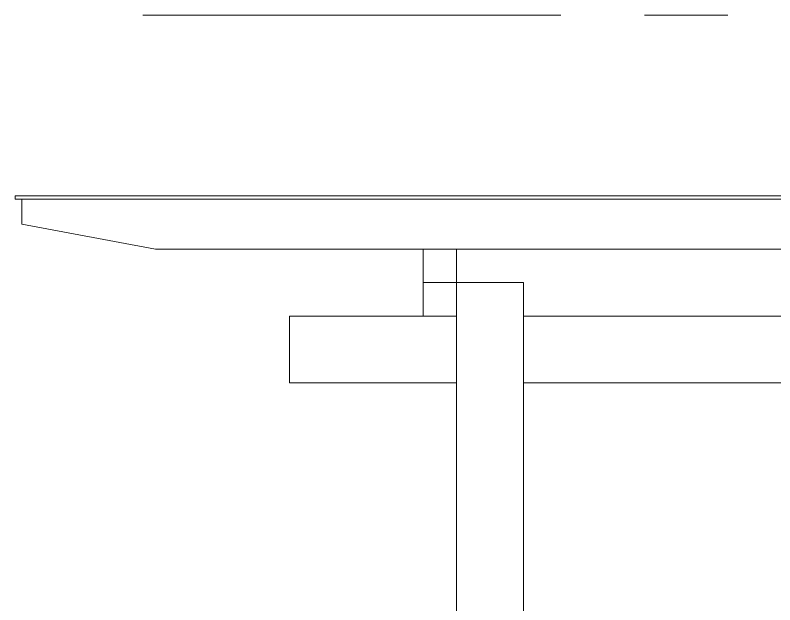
# Model space of a CAD drawing. Header units: millimetres. Extents: x 886808 to 1650903, y -1008069 to 230892.
# Drawn here: x 1015267 to 1017539, y -561114 to -559350 of the extents above; entities that cross this region are included whole.
import ezdxf
from ezdxf.xclip import XClip

# ---------------------------------------------------------------- set-up
doc = ezdxf.new("R2010")
doc.units = ezdxf.units.MM
doc.header["$XCLIPFRAME"] = 0
doc.linetypes.add('CENTER', pattern=[2, 1.25, -0.25, 0.25, -0.25])
doc.layers.get('0').update_dxf_attribs({"lineweight": 0})
doc.layers.add('8l NET TO', color=8, linetype='Continuous', lineweight=9)
doc.layers.add('A_Dim', color=8, linetype='Continuous', lineweight=5)

# ---------------------------------------------------------------- blocks, each defined once
blk = doc.blocks.new('A$C581D2D1E')
at = {"transparency": 33554636}
for p, q in [((7170, 4110), (150, 4110)), ((150, 4100), (7170, 4100)), ((7150, 4025), (7150, 4100)), ((7170, 4100), (7170, 4110)), ((6750, 3950), (7150, 4025)), ((150, 3950), (6750, 3950)), ((250, 3750), (250, 3950)), ((3000, 3750), (3000, 3950)), ((3100, 3750), (3100, 3950)), ((5850, 3850), (5850, 3950)), ((5950, 3750), (5950, 3950)), ((150, 3850), (250, 3850)), ((3000, 3850), (3100, 3850)), ((5650, 3850), (5650, 0)), ((5650, 3850), (5850, 3850)), ((5850, 0), (5850, 3850)), ((5850, 3850), (5950, 3850)), ((50, 3750), (0, 3750)), ((0, 3550), (0, 3750)), ((100, 3750), (50, 3750)), ((150, 3750), (100, 3750)), ((150, 3750), (250, 3750)), ((5650, 3750), (250, 3750)), ((5850, 3750), (5950, 3750)), ((6350, 3750), (5950, 3750)), ((6350, 3550), (6350, 3750)), ((0, 3550), (5650, 3550)), ((5850, 3550), (6350, 3550)), ((5650, 0), (5850, 0))]:
    blk.add_line(p, q, dxfattribs=at)

msp = doc.modelspace()

# ---------------------------------------------------------------- linework, layer by layer
at = {"layer": '8l NET TO', "color": 251, "linetype": 'CENTER', "ltscale": 1000, "true_color": 0x636466, "transparency": 33554636}
msp.add_line((1015649, -559350.4), (1060209.9, -559350.4), dxfattribs=at)

# ---------------------------------------------------------------- block references
at = {"layer": 'A_Dim', "transparency": 33554636}
ref = msp.add_blockref('A$C581D2D1E', (1022437, -564000.4), dxfattribs=dict(at, xscale=-1))
XClip(ref).set_block_clipping_path([(2482.2006727221, 449.9988154029), (7390.0676791921, 4650.0000000001)])

doc.saveas('drawing.dxf')
